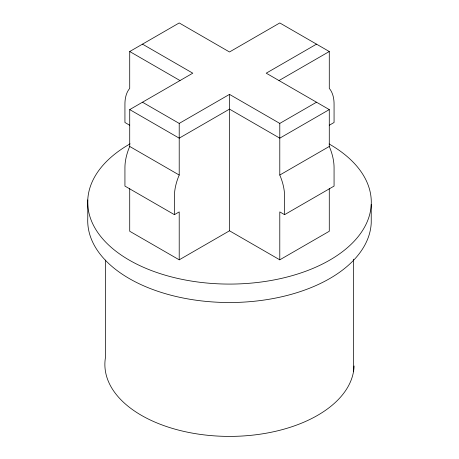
<?xml version="1.0" encoding="UTF-8"?>
<svg xmlns="http://www.w3.org/2000/svg" width="459" height="459" viewBox="0 0 459 459"><rect width="100%" height="100%" fill="white"/><g stroke="black" fill="none" stroke-linecap="round" stroke-linejoin="round"><path stroke-width="0.69" d="M129.719 125.261L124.934 122.496L124.934 104.061A41.017 23.679 60 0 1 129.719 88.392L129.719 51.523L179.211 22.95L229.5 51.982L279.789 22.95L329.281 51.523L329.281 88.392A41.017 23.679 -60 0 1 334.066 104.061L334.066 122.496L329.281 125.261M129.719 146.719L129.719 109.592L192.78 73.182L142.491 44.15M142.491 102.219L179.211 123.414L229.5 94.382L279.789 123.414L316.509 102.219M316.509 44.15L266.22 73.182L329.281 109.592L329.281 146.719M278.992 80.555L329.281 51.523M329.281 109.592L279.789 138.165L229.5 109.127L179.211 138.165L129.719 109.592M174.42 214.669L174.42 196.234A41.017 23.679 -60 0 1 179.211 175.034L129.719 146.461A41.017 23.679 -60 0 0 124.934 167.661L124.934 186.09L174.42 214.669L179.211 211.903L179.211 259.828L129.719 231.256L129.719 188.333M284.58 214.669L284.58 196.234A41.017 23.679 60 0 0 279.789 175.034L329.281 146.461A41.017 23.679 60 0 1 334.066 167.661L334.066 186.09L284.58 214.669L279.789 211.903L279.789 259.828L329.281 231.256L329.281 188.333M179.211 259.828L229.5 230.797L279.789 259.828M129.719 51.523L180.008 80.555M371.228 204.525L371.228 222.959A141.785 81.857 0 0 1 225.512 302.487A141.785 81.857 0 0 1 87.772 218.352L87.772 199.917M353.522 259.203L353.522 371.52M279.789 123.414L279.789 175.034M229.5 94.382L229.5 230.797M179.211 123.414L179.211 175.034M105.478 260.087L105.478 357.372A124.624 71.954 0 0 0 222.053 436.268A124.624 71.954 0 0 0 354.101 365.966M329.103 143.965A141.785 81.857 0 0 1 329.901 260.024A141.785 81.857 0 0 1 128.881 259.897A141.785 81.857 0 0 1 130.115 143.839"/></g></svg>
